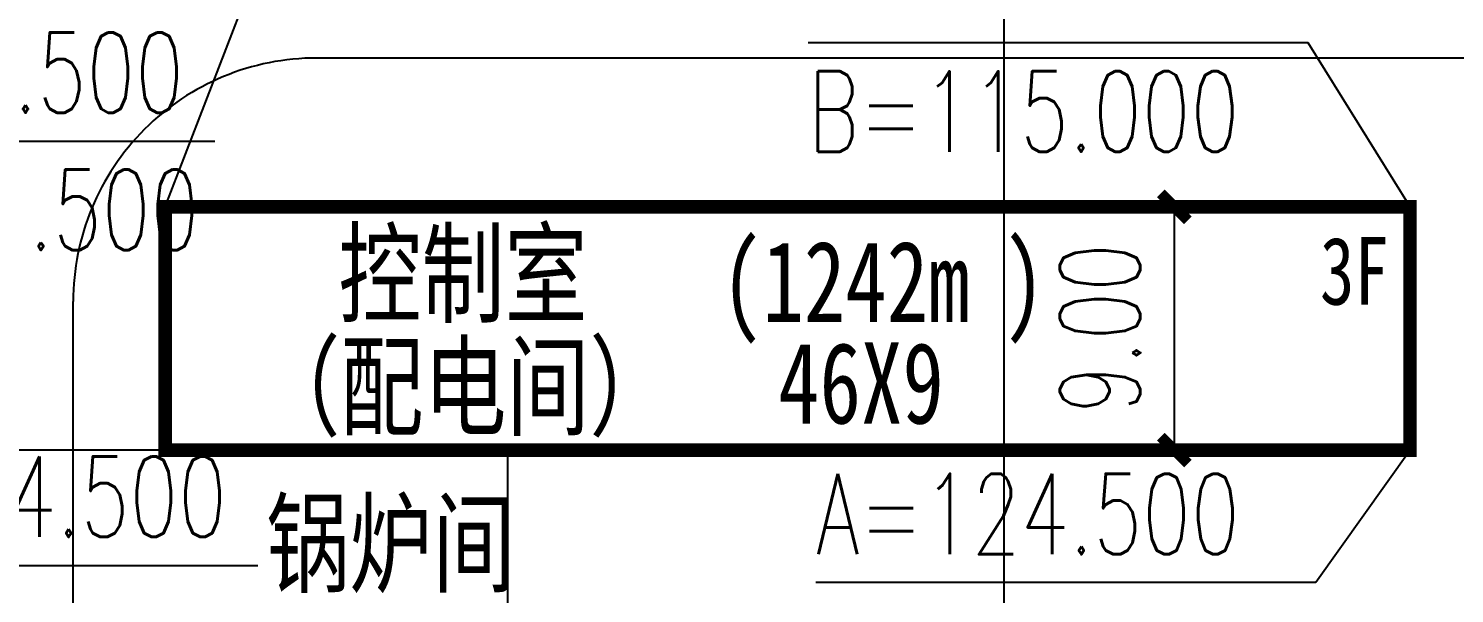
# Model space of a CAD drawing. Extents: x -170 to 1091, y -90 to 504.
# Drawn here: x 63.9 to 116.6, y 119.2 to 140.1 of the extents above; entities that cross this region are included whole.
import ezdxf

# ---------------------------------------------------------------- set-up
doc = ezdxf.new("R2010")
doc.units = 0
doc.header["$LTSCALE"] = 1000
doc.layers.get('0').update_dxf_attribs({"linetype": 'CONTINUOUS'})
doc.layers.get('Defpoints').update_dxf_attribs({"linetype": 'CONTINUOUS'})
for name, color, linetype in [('DIM_COOR', 3, 'CONTINUOUS'), ('DIM_SYMB', 3, 'CONTINUOUS'), ('PUB_DIM', 3, 'CONTINUOUS'), ('PUB_TEXT', 7, 'CONTINUOUS'), ('road', 2, 'CONTINUOUS'), ('方格网', 6, 'CONTINUOUS')]:
    doc.layers.add(name, color=color, linetype=linetype)
doc.styles.add('_TCH_DIM', font='SIMPLEX', dxfattribs={"bigfont": 'GBCBIG'})
doc.styles.add('_TCH_DIM_T3', font='SIMPLEX', dxfattribs={"width": 0.705882, "bigfont": 'GBCBIG'})
doc.styles.get("Standard").update_dxf_attribs({"font": '', "width": 0.75})
doc.styles.get('STANDARD').set_extended_font_data('SimSun')
doc.dimstyles.new('_TCH_ARCH_M_M&&1', dxfattribs={"dimtxt": 2.975, "dimasz": 1, "dimexe": 2.5, "dimexo": 3, "dimgap": 1.2625, "dimtad": 1, "dimtxsty": '_TCH_DIM_T3', "dimblk": 'ARCHTICK', "dimcen": 2.5, "dimclrt": 7, "dimazin": 2, "dimtfac": 1, "dimtdec": 0, "dimtix": 1, "dimtmove": 2, "dimatfit": 3})

# ---------------------------------------------------------------- blocks, each defined once
blk = doc.blocks.new('_ArchTick')
at = {"color": 0, "linetype": 'ByBlock', "const_width": 0.4}
blk.add_lwpolyline([(-0.5, -0.5), (0.5, 0.5)], dxfattribs=at)
blk = doc.blocks.new('*D318')
at = {"layer": 'Defpoints', "color": 0, "linetype": 'Continuous', "transparency": 16777216}
for p in [(106.292, 133.5), (109.107, 133.5), (109.107, 124.503)]:
    blk.add_point(p, dxfattribs=at)
at = {"layer": 'PUB_DIM', "color": 0, "linetype": 'Continuous', "lineweight": -2, "transparency": 16777216}
for p, q in [((106.107, 133.5), (103.792, 133.5)), ((106.292, 124.503), (106.292, 133.5)), ((106.107, 124.503), (103.792, 124.503))]:
    blk.add_line(p, q, dxfattribs=at)
for p, rotation in [((106.292, 133.5), 89.99994012843592), ((106.292, 124.503), 269.9999401284359)]:
    blk.add_blockref('_ArchTick', p, dxfattribs=dict(at, rotation=rotation))
at = {"layer": 'PUB_DIM', "color": 7, "linetype": 'Continuous', "transparency": 16777216, "insert": (103.542, 129.001), "char_height": 2.975, "attachment_point": 5, "rotation": 89.9999, "style": '_TCH_DIM_T3'}
blk.add_mtext('\\A1;9.00', dxfattribs=at)

msp = doc.modelspace()

# ---------------------------------------------------------------- linework, layer by layer
at = {"color": 6, "linetype": 'Continuous'}
msp.add_line((114.99999, 124.49998), (59.30713, 124.49998), dxfattribs=at)
at = {"linetype": 'Continuous'}
msp.add_line((81.66523, 77.12579, 0), (81.66523, 124.49998), dxfattribs=at)
at = {"linetype": 'Continuous', "const_width": 0.5}
msp.add_lwpolyline([(68.99999, 133.49998), (114.99999, 133.49998), (114.99999, 124.49998), (68.99999, 124.49998)], close=True, dxfattribs=at)
at = {"layer": 'DIM_COOR', "color": 4, "linetype": 'Continuous'}
for p, q in [((68.99999, 133.49998), (76.18309, 152.1409)), ((111.2406, 139.55888), (92.7606, 139.55888)), ((114.99999, 133.49998), (111.2406, 139.55888)), ((52.3468, 135.9237), (70.8268, 135.9237)), ((114.99999, 124.49998), (111.5241, 119.60272)), ((53.9396, 120.24161), (72.4196, 120.24161)), ((111.5241, 119.60272), (93.0441, 119.60272))]:
    msp.add_line(p, q, dxfattribs=at)
at = {"layer": 'DIM_SYMB', "linetype": 'Continuous'}
for points in [[(71.13539, 133.73961, 0, 0, 0), (73.94374, 136.62151, 0.4, 0, 0), (74.99061, 137.69579, 0, 0, 0)], [(110.87668, 133.73961, 0, 0, 0), (108.06833, 136.62151, 0.4, 0, 0), (107.02146, 137.69579, 0, 0, 0)]]:
    msp.add_lwpolyline(points, format="xyseb", dxfattribs=at)
at = {"layer": 'road', "linetype": 'Continuous'}
for p, q in [((114.5, 139.00035), (74.59993, 138.99996)), ((216.225, 139), (114.5, 139)), ((65.59993, 39.99997), (65.60002, 129.99997))]:
    msp.add_line(p, q, dxfattribs=at)
msp.add_arc((74.60002, 129.99996), 9, 89.99994, 179.99994, dxfattribs=at)
at = {"layer": '方格网', "color": 6, "linetype": 'Continuous'}
msp.add_line((100, -54.65023), (100, 494.06478), dxfattribs=at)

# ---------------------------------------------------------------- texts
at = {"layer": 'PUB_TEXT', "linetype": 'Continuous', "style": '_TCH_DIM', "width": 0.705882}
for s, p in [('A=132.500', (54.0268, 136.9737)), ('B=115.000', (92.7606, 135.53388)), ('B=51.500', (56.1268, 131.8987)), ('A=124.500', (55.6196, 121.29161)), ('A=124.500', (93.0441, 120.65272))]:
    msp.add_text(s, height=2.975, dxfattribs=at).set_placement(p)
at = {"layer": 'PUB_TEXT', "linetype": 'Continuous', "width": 0.75}
for s, height, p in [('控制室', 3, (75.39915, 129.5275)), ('(1242m', 3, (89.54007, 129.23389)), (')', 3, (99.98629, 129.23388)), ('3F', 2.5, (111.66956, 129.87926)), ('（配电间）', 3, (72.4009, 125.35417)), ('46X9', 3, (91.64897, 125.48497)), ('锅炉间', 3, (72.73387, 119.55265))]:
    msp.add_text(s, height=height, rotation=359.99994, dxfattribs=at).set_placement(p)

# ---------------------------------------------------------------- dimensions: what is measured, and where the dimension line sits
at = {"layer": 'PUB_DIM', "linetype": 'Continuous'}
dim = msp.add_aligned_dim(p1=(109.10707, 124.50272), p2=(109.10708, 133.49998), distance=2.81514, dimstyle='_TCH_ARCH_M_M&&1', dxfattribs=at)
dim.commit()
dim.dimension.update_dxf_attribs({"geometry": '*D318', "text_midpoint": (103.54194, 129.00136)})

doc.saveas('drawing.dxf')
